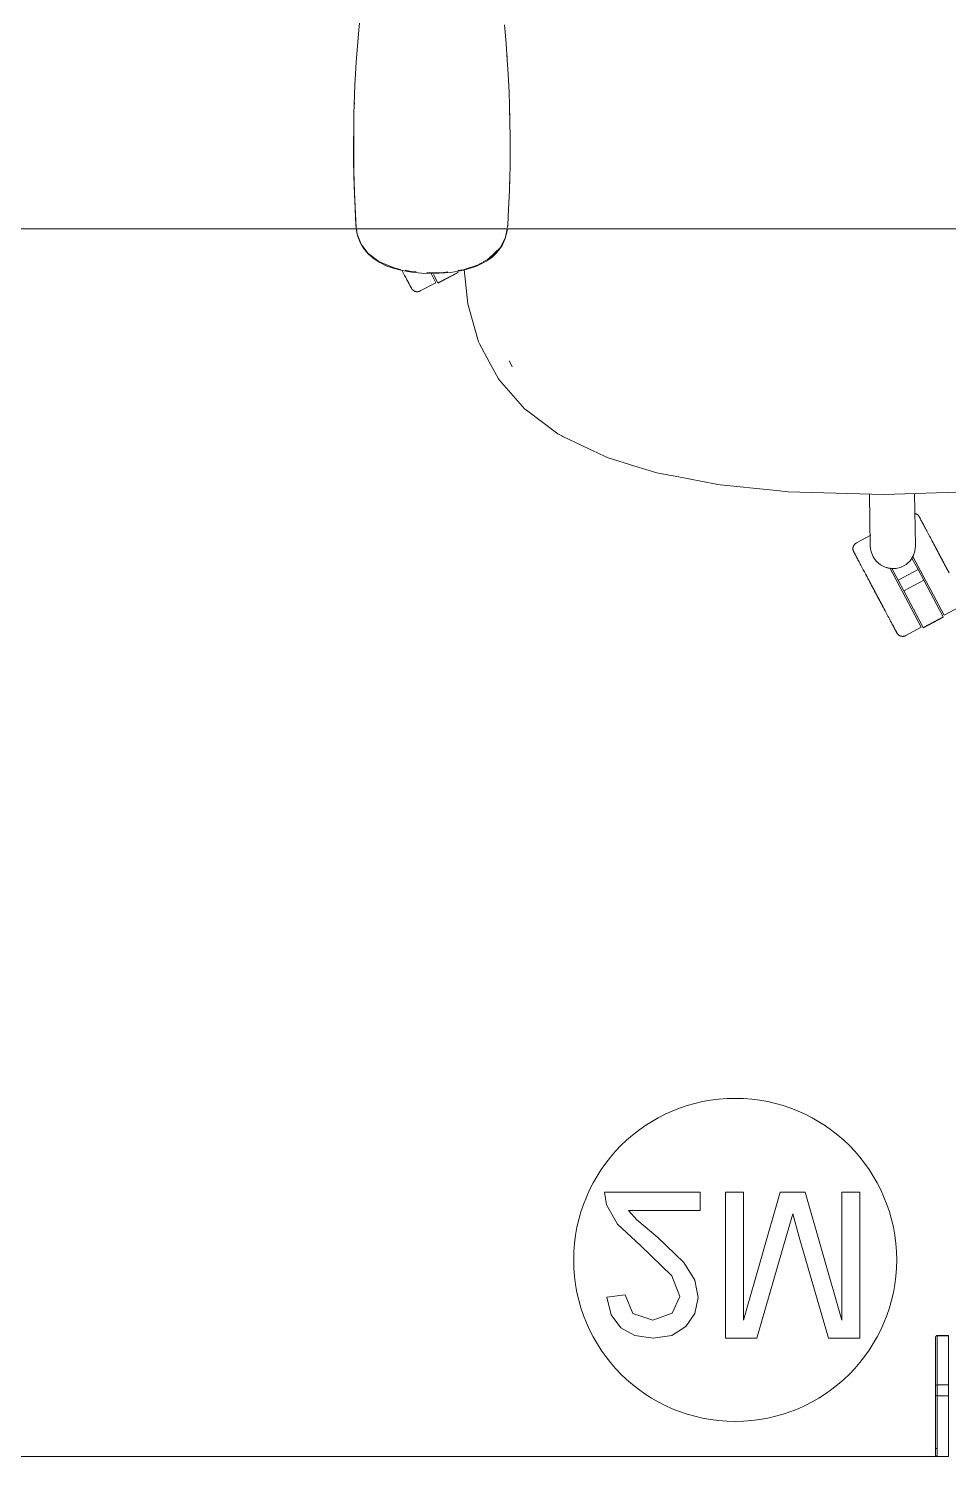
# Model space of a CAD drawing. Header units: millimetres. Extents: x 155927 to 317870, y -36033 to 97293.
# Drawn here: x 157394 to 157964, y 20726 to 21610 of the extents above; entities that cross this region are included whole.
import ezdxf

# ---------------------------------------------------------------- set-up
doc = ezdxf.new("R2010")
doc.units = ezdxf.units.MM
doc.header["$MEASUREMENT"] = 0
doc.layers.add('G-IMPT', color=8, linetype='CONTINUOUS', lineweight=9)
doc.layers.add('I-FURN', color=8, linetype='CONTINUOUS', lineweight=9)

msp = doc.modelspace()

# ---------------------------------------------------------------- linework, layer by layer
at = {"layer": 'G-IMPT'}
for p, q in [((157597.26, 21593.94), (157598.5, 21608.99)), ((157598.5, 21608.99), (157598.85, 21613.12)), ((157688.68, 21611.92), (157689.66, 21600.52)), ((157597.91, 21602.12), (157598.08, 21603.8)), ((157690.39, 21590.23), (157689.66, 21600.52)), ((157596.93, 21588.85), (157596.12, 21574.71)), ((157597.26, 21593.94), (157596.93, 21588.85)), ((157690.25, 21592.27), (157690.12, 21593.69)), ((157690.25, 21592.27), (157690.34, 21590.37)), ((157690.39, 21590.23), (157690.95, 21581.36)), ((157691.49, 21570.05), (157690.95, 21581.36)), ((157595.87, 21568.68), (157596.12, 21574.71)), ((157595.87, 21568.68), (157595.48, 21556.93)), ((157595.73, 21563.8), (157595.62, 21561.86)), ((157691.49, 21570.05), (157691.79, 21562.17)), ((157692.08, 21549.87), (157691.79, 21562.17)), ((157595.31, 21548.51), (157595.48, 21556.93)), ((157595.62, 21561.86), (157595.6, 21560.37)), ((157691.87, 21558.3), (157691.94, 21556.65)), ((157691.94, 21556.65), (157691.94, 21554.57)), ((157595.31, 21548.51), (157595.22, 21537.71)), ((157595.31, 21548.51), (157595.27, 21528.32)), ((157595.31, 21548.51), (157595.43, 21518.49)), ((157692.08, 21549.87), (157692.15, 21544.4)), ((157692.16, 21529.68), (157692.15, 21544.4)), ((157595.43, 21518.49), (157595.22, 21537.71)), ((157595.27, 21528.32), (157595.43, 21518.49)), ((157595.27, 21528.32), (157595.77, 21506.93)), ((157595.27, 21528.32), (157595.73, 21508.14)), ((157595.31, 21528.32), (157595.29, 21526.29)), ((157692.11, 21525.17), (157692.16, 21529.68)), ((157595.29, 21526.29), (157595.37, 21524.08)), ((157595.43, 21518.49), (157595.77, 21506.93)), ((157692.11, 21525.17), (157691.73, 21509.5)), ((157691.93, 21518.45), (157691.93, 21516.23)), ((157691.73, 21509.5), (157691.61, 21505.96)), ((157691.81, 21513.55), (157691.93, 21516.23)), ((157595.77, 21506.93), (157595.73, 21508.14)), ((157595.73, 21508.14), (157596.82, 21486.35)), ((157595.73, 21508.14), (157596.71, 21487.96)), ((157595.77, 21506.93), (157596.82, 21486.35)), ((157690.99, 21493.4), (157691.61, 21505.96)), ((157690.99, 21493.4), (157690.71, 21487.73)), ((157596.82, 21486.35), (157596.71, 21487.96)), ((157596.82, 21486.35), (157597.07, 21484.7)), ((157597.54, 21482.49), (157597.06, 21485.66)), ((157597.52, 21482.31), (157597.07, 21484.7)), ((157597.54, 21482.49), (157599.95, 21476.29)), ((157690.21, 21483.72), (157689.14, 21479.77)), ((157689.34, 21480.61), (157690.28, 21485.66)), ((157690.45, 21485.66), (157690.21, 21483.72)), ((157690.43, 21486.48), (157690.71, 21487.96)), ((157690.71, 21487.73), (157690.55, 21486.48)), ((157597.52, 21482.31), (157597.88, 21480.96)), ((157599.28, 21477.32), (157597.88, 21480.96)), ((157599.28, 21477.32), (157601.24, 21473.89)), ((157599.95, 21476.29), (157604.11, 21470.67)), ((157601.24, 21473.89), (157604.31, 21470.15)), ((157678.74, 21467.21), (157686.13, 21474.12)), ((157680.83, 21468.41), (157686.13, 21474.12)), ((157686.13, 21474.12), (157683.9, 21471.7)), ((157687.15, 21475.45), (157684.95, 21472.23)), ((157687.23, 21476.35), (157686.13, 21474.12)), ((157687.15, 21475.45), (157689.14, 21479.77)), ((157687.23, 21476.35), (157689.34, 21480.61)), ((157604.11, 21470.67), (157610.9, 21465.45)), ((157607.35, 21467.48), (157604.31, 21470.15)), ((157611.4, 21464.83), (157607.35, 21467.48)), ((157610.9, 21465.45), (157615.3, 21463.61)), ((157611.4, 21464.83), (157615.47, 21462.84)), ((157671.3, 21462.58), (157675.94, 21464.79)), ((157672.52, 21463.44), (157674.98, 21464.91)), ((157675.44, 21465.19), (157676.88, 21466.05)), ((157675.94, 21464.79), (157677.32, 21465.59)), ((157680.77, 21468.04), (157677.32, 21465.59)), ((157677.67, 21466.52), (157680.83, 21468.41)), ((157678.74, 21467.21), (157680.21, 21468.49)), ((157680.36, 21468.63), (157683.9, 21471.7)), ((157683.82, 21470.9), (157680.77, 21468.04)), ((157683.82, 21470.9), (157684.95, 21472.23)), ((157620.92, 21461.28), (157615.3, 21463.61)), ((157619.81, 21461.26), (157615.47, 21462.84)), ((157619.81, 21461.26), (157625.29, 21459.83)), ((157620.92, 21461.28), (157624.38, 21460.57)), ((157631.22, 21458.83), (157625.29, 21459.83)), ((157627.13, 21460.01), (157630.88, 21459.24)), ((157630.88, 21459.24), (157634.09, 21459.05)), ((157631.22, 21458.83), (157637.37, 21458.26)), ((157643.71, 21458.08), (157637.37, 21458.26)), ((157640.6, 21458.65), (157643.71, 21458.46)), ((157650.87, 21458.69), (157643.71, 21458.46)), ((157648.21, 21458.17), (157643.71, 21458.08)), ((157648.21, 21458.17), (157655.53, 21458.75)), ((157650.87, 21458.69), (157653.65, 21459.08)), ((157662.29, 21459.86), (157655.53, 21458.75)), ((157659.84, 21459.95), (157663.13, 21460.41)), ((157666.22, 21460.84), (157662.29, 21459.86)), ((157663.13, 21460.41), (157672.52, 21463.44)), ((157663.64, 21460.53), (157666.05, 21439.26)), ((157666.22, 21460.84), (157671.3, 21462.58)), ((157666.69, 21437), (157666.05, 21439.26)), ((157666.69, 21437), (157672.69, 21415.65)), ((157672.69, 21415.65), (157673.29, 21414.54)), ((157673.29, 21414.54), (157679.3, 21403.3)), ((157679.3, 21403.3), (157684.88, 21392.86)), ((157692.32, 21402.46), (157691.54, 21404.06)), ((157693.5, 21400.17), (157691.54, 21404.06)), ((157693.5, 21400.17), (157692.32, 21402.46)), ((157685.47, 21392.2), (157684.88, 21392.86)), ((157698.49, 21377.41), (157685.47, 21392.2)), ((157698.49, 21377.41), (157701.36, 21374.15)), ((157702.33, 21373.43), (157701.36, 21374.15)), ((157721.82, 21358.86), (157702.33, 21373.43)), ((157721.82, 21358.86), (157722.6, 21358.4)), ((157722.6, 21358.4), (157724.17, 21357.46)), ((157724.88, 21357.03), (157724.17, 21357.46)), ((157724.88, 21357.03), (157744.52, 21347.77)), ((157744.52, 21347.77), (157745.44, 21347.34)), ((157752.2, 21344.15), (157745.44, 21347.34)), ((157752.2, 21344.15), (157769.48, 21338.82)), ((157769.48, 21338.82), (157783.08, 21334.63)), ((157783.08, 21334.63), (157790.69, 21333.17)), ((157794.35, 21332.47), (157790.69, 21333.17)), ((157794.35, 21332.47), (157819.73, 21327.6)), ((157820.19, 21327.51), (157819.73, 21327.6)), ((157820.19, 21327.51), (157857.18, 21323.69)), ((157857.18, 21323.69), (157864.25, 21322.96)), ((157871.51, 21322.74), (157864.25, 21322.96)), ((157923.67, 21321.12), (157871.51, 21322.74)), ((157975.86, 21322.82), (157923.67, 21321.12))]:
    msp.add_line(p, q, dxfattribs=at)
at = {"layer": 'I-FURN'}
for p, q in [((158479.25, 21485.66), (156879.25, 21485.66)), ((156879.25, 21485.66), (158479.25, 21485.66)), ((157625.17, 21460.05), (157625.61, 21459.22)), ((157625.61, 21459.22), (157626.03, 21458.42)), ((157626.03, 21458.42), (157626.45, 21457.65)), ((157626.45, 21457.65), (157626.84, 21456.9)), ((157626.84, 21456.9), (157627.23, 21456.18)), ((157627.23, 21456.18), (157627.6, 21455.48)), ((157646.24, 21452.36), (157643.25, 21457.99)), ((157647.47, 21452.18), (157644.66, 21457.47)), ((157659.84, 21458.75), (157647.47, 21452.18)), ((157647.57, 21452.01), (157659.93, 21458.58)), ((157659.79, 21458.85), (157659.84, 21458.75)), ((157627.6, 21455.48), (157627.95, 21454.82)), ((157627.95, 21454.82), (157628.29, 21454.18)), ((157628.29, 21454.18), (157628.61, 21453.58)), ((157628.77, 21453.27), (157628.46, 21453.86)), ((157628.61, 21453.58), (157628.91, 21453.01)), ((157629.07, 21452.72), (157628.77, 21453.27)), ((157628.91, 21453.01), (157629.19, 21452.48)), ((157629.34, 21452.2), (157629.07, 21452.72)), ((157629.19, 21452.48), (157629.46, 21451.98)), ((157629.6, 21451.72), (157629.34, 21452.2)), ((157629.46, 21451.98), (157629.71, 21451.51)), ((157629.83, 21451.27), (157629.6, 21451.72)), ((157629.71, 21451.51), (157629.94, 21451.08)), ((157630.05, 21450.86), (157629.83, 21451.27)), ((157629.94, 21451.08), (157630.15, 21450.69)), ((157630.25, 21450.49), (157630.05, 21450.86)), ((157630.15, 21450.69), (157630.34, 21450.33)), ((157630.43, 21450.16), (157630.25, 21450.49)), ((157630.34, 21450.33), (157630.5, 21450.02)), ((157630.59, 21449.86), (157630.43, 21450.16)), ((157630.5, 21450.02), (157630.65, 21449.74)), ((157630.72, 21449.6), (157630.59, 21449.86)), ((157630.65, 21449.74), (157630.78, 21449.5)), ((157630.84, 21449.38), (157630.72, 21449.6)), ((157630.78, 21449.5), (157630.89, 21449.29)), ((157630.94, 21449.2), (157630.84, 21449.38)), ((157630.89, 21449.29), (157630.97, 21449.13)), ((157631.01, 21449.06), (157630.94, 21449.2)), ((157630.97, 21449.13), (157631.04, 21449.01)), ((157631.06, 21448.96), (157631.01, 21449.06)), ((157631.04, 21449.01), (157631.08, 21448.93)), ((157631.1, 21448.9), (157631.06, 21448.96)), ((157631.08, 21448.93), (157631.1, 21448.89)), ((157631.11, 21448.88), (157631.1, 21448.9)), ((157631.1, 21448.89), (157631.11, 21448.88)), ((157631.13, 21448.84), (157631.11, 21448.88)), ((157631.21, 21448.7), (157631.13, 21448.84)), ((157631.29, 21448.57), (157631.21, 21448.7)), ((157631.38, 21448.43), (157631.29, 21448.57)), ((157631.48, 21448.3), (157631.38, 21448.43)), ((157631.58, 21448.18), (157631.48, 21448.3)), ((157631.69, 21448.06), (157631.58, 21448.18)), ((157631.8, 21447.94), (157631.69, 21448.06)), ((157631.92, 21447.83), (157631.8, 21447.94)), ((157632.04, 21447.72), (157631.92, 21447.83)), ((157632.16, 21447.62), (157632.04, 21447.72)), ((157632.29, 21447.52), (157632.16, 21447.62)), ((157632.42, 21447.43), (157632.29, 21447.52)), ((157632.56, 21447.34), (157632.42, 21447.43)), ((157632.69, 21447.26), (157632.56, 21447.34)), ((157632.84, 21447.18), (157632.69, 21447.26)), ((157632.98, 21447.11), (157632.84, 21447.18)), ((157633.13, 21447.05), (157632.98, 21447.11)), ((157633.28, 21446.99), (157633.13, 21447.05)), ((157636.12, 21447.01), (157635.97, 21446.96)), ((157636.27, 21447.07), (157636.12, 21447.01)), ((157636.41, 21447.14), (157636.27, 21447.07)), ((157636.56, 21447.21), (157636.41, 21447.14)), ((157636.56, 21447.21), (157646.24, 21452.36)), ((157633.43, 21446.94), (157633.28, 21446.99)), ((157633.59, 21446.89), (157633.43, 21446.94)), ((157633.74, 21446.85), (157633.59, 21446.89)), ((157633.9, 21446.82), (157633.74, 21446.85)), ((157634.06, 21446.79), (157633.9, 21446.82)), ((157634.22, 21446.77), (157634.06, 21446.79)), ((157634.38, 21446.75), (157634.22, 21446.77)), ((157634.54, 21446.74), (157634.38, 21446.75)), ((157634.7, 21446.74), (157634.54, 21446.74)), ((157634.86, 21446.75), (157634.7, 21446.74)), ((157635.02, 21446.76), (157634.86, 21446.75)), ((157635.18, 21446.78), (157635.02, 21446.76)), ((157635.34, 21446.8), (157635.18, 21446.78)), ((157635.5, 21446.83), (157635.34, 21446.8)), ((157635.66, 21446.87), (157635.5, 21446.83)), ((157635.81, 21446.91), (157635.66, 21446.87)), ((157635.97, 21446.96), (157635.81, 21446.91)), ((157915.21, 21289.06), (157914.65, 21321.4)), ((157942.63, 21321.74), (157943.19, 21289.55)), ((157942.9, 21309.42), (157943.06, 21309.38)), ((157943.06, 21309.38), (157943.21, 21309.34)), ((157943.21, 21309.34), (157943.37, 21309.28)), ((157943.37, 21309.28), (157943.52, 21309.23)), ((157943.52, 21309.23), (157943.66, 21309.16)), ((157943.66, 21309.16), (157943.81, 21309.09)), ((157943.81, 21309.09), (157943.95, 21309.01)), ((157943.95, 21309.01), (157944.09, 21308.93)), ((157944.09, 21308.93), (157944.23, 21308.85)), ((157944.23, 21308.85), (157944.36, 21308.75)), ((157944.36, 21308.75), (157944.49, 21308.66)), ((157944.49, 21308.66), (157944.61, 21308.55)), ((157944.61, 21308.55), (157944.73, 21308.45)), ((157944.73, 21308.45), (157944.85, 21308.33)), ((157944.85, 21308.33), (157944.96, 21308.22)), ((157944.96, 21308.22), (157945.06, 21308.09)), ((157945.06, 21308.09), (157945.16, 21307.97)), ((157945.16, 21307.97), (157945.26, 21307.84)), ((157945.26, 21307.84), (157945.35, 21307.71)), ((157945.35, 21307.71), (157945.44, 21307.57)), ((157945.44, 21307.57), (157945.52, 21307.43)), ((157945.52, 21307.43), (157945.54, 21307.39)), ((157945.54, 21307.39), (157945.55, 21307.37)), ((157945.56, 21307.34), (157945.54, 21307.39)), ((157945.54, 21307.39), (157945.54, 21307.39)), ((157945.55, 21307.37), (157945.58, 21307.31)), ((157945.61, 21307.26), (157945.56, 21307.34)), ((157945.58, 21307.31), (157945.63, 21307.21)), ((157945.67, 21307.14), (157945.61, 21307.26)), ((157945.63, 21307.21), (157945.71, 21307.07)), ((157945.76, 21306.98), (157945.67, 21307.14)), ((157945.71, 21307.07), (157945.8, 21306.89)), ((157945.86, 21306.78), (157945.76, 21306.98)), ((157945.8, 21306.89), (157945.92, 21306.67)), ((157945.99, 21306.54), (157945.86, 21306.78)), ((157945.92, 21306.67), (157946.06, 21306.41)), ((157946.14, 21306.26), (157945.99, 21306.54)), ((157946.06, 21306.41), (157946.22, 21306.12)), ((157946.31, 21305.94), (157946.14, 21306.26)), ((157946.22, 21306.12), (157946.39, 21305.78)), ((157946.5, 21305.58), (157946.31, 21305.94)), ((157946.39, 21305.78), (157946.59, 21305.41)), ((157946.71, 21305.19), (157946.5, 21305.58)), ((157946.59, 21305.41), (157946.81, 21305)), ((157946.94, 21304.76), (157946.71, 21305.19)), ((157946.81, 21305), (157947.05, 21304.55)), ((157947.18, 21304.3), (157946.94, 21304.76)), ((157947.05, 21304.55), (157947.3, 21304.07)), ((157947.45, 21303.79), (157947.18, 21304.3)), ((157947.3, 21304.07), (157947.58, 21303.55)), ((157947.73, 21303.26), (157947.45, 21303.79)), ((157947.58, 21303.55), (157947.87, 21303)), ((157948.04, 21302.69), (157947.73, 21303.26)), ((157947.87, 21303), (157948.18, 21302.42)), ((157948.36, 21302.09), (157948.04, 21302.69)), ((157948.69, 21301.45), (157948.36, 21302.09)), ((157949.05, 21300.79), (157948.69, 21301.45)), ((157949.42, 21300.1), (157949.05, 21300.79)), ((157949.8, 21299.37), (157949.42, 21300.1)), ((157950.2, 21298.62), (157949.8, 21299.37)), ((157950.61, 21297.85), (157950.2, 21298.62)), ((157951.04, 21297.05), (157950.61, 21297.85)), ((157951.48, 21296.22), (157951.04, 21297.05)), ((157904.45, 21287.81), (157904.46, 21287.98)), ((157904.46, 21287.98), (157904.47, 21288.14)), ((157904.47, 21288.14), (157904.5, 21288.3)), ((157904.5, 21288.3), (157904.52, 21288.45)), ((157904.52, 21288.45), (157904.56, 21288.61)), ((157904.56, 21288.61), (157904.6, 21288.77)), ((157904.6, 21288.77), (157904.64, 21288.92)), ((157904.64, 21288.92), (157904.7, 21289.08)), ((157904.7, 21289.08), (157904.75, 21289.23)), ((157904.75, 21289.23), (157904.82, 21289.37)), ((157904.82, 21289.37), (157904.89, 21289.52)), ((157904.89, 21289.52), (157904.97, 21289.66)), ((157904.97, 21289.66), (157905.05, 21289.8)), ((157905.05, 21289.8), (157905.13, 21289.93)), ((157905.13, 21289.93), (157905.23, 21290.07)), ((157905.23, 21290.07), (157905.32, 21290.2)), ((157905.32, 21290.2), (157905.43, 21290.32)), ((157905.43, 21290.32), (157905.53, 21290.44)), ((157905.53, 21290.44), (157905.65, 21290.55)), ((157905.65, 21290.55), (157905.76, 21290.67)), ((157905.76, 21290.67), (157905.89, 21290.77)), ((157905.89, 21290.77), (157906.01, 21290.87)), ((157906.01, 21290.87), (157906.14, 21290.97)), ((157906.14, 21290.97), (157906.27, 21291.06)), ((157906.27, 21291.06), (157906.41, 21291.15)), ((157906.41, 21291.15), (157906.55, 21291.23)), ((157906.55, 21291.23), (157906.59, 21291.25)), ((157915.43, 21295.95), (157906.59, 21291.25)), ((157915.68, 21285.72), (157915.21, 21289.06)), ((157943.19, 21289.55), (157942.85, 21286.19)), ((157951.93, 21295.38), (157951.48, 21296.22)), ((157952.39, 21294.51), (157951.93, 21295.38)), ((157952.86, 21293.62), (157952.39, 21294.51)), ((157953.34, 21292.72), (157952.86, 21293.62)), ((157953.08, 21293.21), (157953.57, 21292.29)), ((157953.83, 21291.79), (157953.34, 21292.72)), ((157953.57, 21292.29), (157954.06, 21291.36)), ((157954.33, 21290.86), (157953.83, 21291.79)), ((157954.06, 21291.36), (157954.56, 21290.42)), ((157954.84, 21289.9), (157954.33, 21290.86)), ((157954.56, 21290.42), (157955.07, 21289.46)), ((157955.35, 21288.94), (157954.84, 21289.9)), ((157955.07, 21289.46), (157955.59, 21288.49)), ((157955.87, 21287.97), (157955.35, 21288.94)), ((157955.59, 21288.49), (157956.11, 21287.51)), ((157956.39, 21286.98), (157955.87, 21287.97)), ((157904.45, 21287.65), (157904.45, 21287.81)), ((157904.45, 21287.49), (157904.45, 21287.65)), ((157904.47, 21287.33), (157904.45, 21287.49)), ((157904.48, 21287.17), (157904.47, 21287.33)), ((157904.51, 21287.01), (157904.48, 21287.17)), ((157904.54, 21286.85), (157904.51, 21287.01)), ((157904.57, 21286.7), (157904.54, 21286.85)), ((157904.62, 21286.54), (157904.57, 21286.7)), ((157904.67, 21286.39), (157904.62, 21286.54)), ((157904.72, 21286.24), (157904.67, 21286.39)), ((157904.78, 21286.09), (157904.72, 21286.24)), ((157904.85, 21285.94), (157904.78, 21286.09)), ((157904.92, 21285.8), (157904.85, 21285.94)), ((157904.92, 21285.79), (157904.92, 21285.8)), ((157904.92, 21285.8), (157904.93, 21285.78)), ((157904.95, 21285.75), (157904.92, 21285.79)), ((157904.93, 21285.78), (157904.96, 21285.72)), ((157904.99, 21285.67), (157904.95, 21285.75)), ((157904.96, 21285.72), (157905.02, 21285.62)), ((157905.06, 21285.54), (157904.99, 21285.67)), ((157905.02, 21285.62), (157905.09, 21285.48)), ((157905.14, 21285.38), (157905.06, 21285.54)), ((157905.09, 21285.48), (157905.19, 21285.3)), ((157905.25, 21285.18), (157905.14, 21285.38)), ((157905.19, 21285.3), (157905.3, 21285.08)), ((157905.38, 21284.94), (157905.25, 21285.18)), ((157905.3, 21285.08), (157905.44, 21284.82)), ((157905.52, 21284.66), (157905.38, 21284.94)), ((157905.44, 21284.82), (157905.6, 21284.52)), ((157905.69, 21284.34), (157905.52, 21284.66)), ((157905.6, 21284.52), (157905.78, 21284.18)), ((157905.88, 21283.99), (157905.69, 21284.34)), ((157905.78, 21284.18), (157905.98, 21283.81)), ((157906.09, 21283.6), (157905.88, 21283.99)), ((157905.98, 21283.81), (157906.19, 21283.4)), ((157906.32, 21283.17), (157906.09, 21283.6)), ((157906.19, 21283.4), (157906.43, 21282.96)), ((157906.57, 21282.7), (157906.32, 21283.17)), ((157906.43, 21282.96), (157906.69, 21282.47)), ((157906.83, 21282.2), (157906.57, 21282.7)), ((157906.69, 21282.47), (157906.96, 21281.96)), ((157907.12, 21281.66), (157906.83, 21282.2)), ((157906.96, 21281.96), (157907.26, 21281.41)), ((157907.42, 21281.09), (157907.12, 21281.66)), ((157907.26, 21281.41), (157907.57, 21280.82)), ((157907.57, 21280.82), (157907.89, 21280.21)), ((157907.89, 21280.21), (157908.24, 21279.56)), ((157908.24, 21279.56), (157908.6, 21278.88)), ((157916.93, 21282.58), (157915.68, 21285.72)), ((157918.89, 21279.84), (157916.93, 21282.58)), ((157921.46, 21277.65), (157918.89, 21279.84)), ((157939.84, 21280.21), (157937.35, 21277.93)), ((157941.7, 21283.02), (157939.84, 21280.21)), ((157940.98, 21281.89), (157944.78, 21274.74)), ((157960.92, 21246.52), (157941.38, 21283.27)), ((157942.85, 21286.19), (157941.7, 21283.02)), ((157956.11, 21287.51), (157956.63, 21286.53)), ((157956.92, 21285.99), (157956.39, 21286.98)), ((157956.63, 21286.53), (157957.16, 21285.53)), ((157957.45, 21284.99), (157956.92, 21285.99)), ((157957.16, 21285.53), (157957.69, 21284.53)), ((157957.98, 21283.99), (157957.45, 21284.99)), ((157957.69, 21284.53), (157958.22, 21283.53)), ((157958.51, 21282.99), (157957.98, 21283.99)), ((157958.22, 21283.53), (157958.76, 21282.53)), ((157959.05, 21281.98), (157958.51, 21282.99)), ((157958.76, 21282.53), (157959.29, 21281.52)), ((157959.58, 21280.98), (157959.05, 21281.98)), ((157959.29, 21281.52), (157959.83, 21280.52)), ((157960.11, 21279.98), (157959.58, 21280.98)), ((157959.83, 21280.52), (157960.36, 21279.52)), ((157960.65, 21278.98), (157960.11, 21279.98)), ((157960.36, 21279.52), (157960.89, 21278.52)), ((157908.6, 21278.88), (157908.98, 21278.17)), ((157908.98, 21278.17), (157909.37, 21277.44)), ((157909.37, 21277.44), (157909.77, 21276.68)), ((157909.77, 21276.68), (157910.19, 21275.89)), ((157910.19, 21275.89), (157910.62, 21275.08)), ((157910.62, 21275.08), (157911.07, 21274.24)), ((157911.31, 21273.78), (157910.86, 21274.63)), ((157911.07, 21274.24), (157911.52, 21273.38)), ((157911.77, 21272.91), (157911.31, 21273.78)), ((157911.52, 21273.38), (157911.99, 21272.51)), ((157912.24, 21272.03), (157911.77, 21272.91)), ((157911.99, 21272.51), (157912.46, 21271.61)), ((157912.73, 21271.12), (157912.24, 21272.03)), ((157912.46, 21271.61), (157912.95, 21270.7)), ((157913.22, 21270.2), (157912.73, 21271.12)), ((157912.95, 21270.7), (157913.44, 21269.77)), ((157924.47, 21276.13), (157921.46, 21277.65)), ((157927.76, 21275.38), (157924.47, 21276.13)), ((157946.79, 21239.01), (157927.27, 21275.72)), ((157931.13, 21275.44), (157927.76, 21275.38)), ((157932.41, 21268.17), (157928.62, 21275.32)), ((157934.39, 21276.31), (157931.13, 21275.44)), ((157944.78, 21274.74), (157932.41, 21268.17)), ((157937.35, 21277.93), (157934.39, 21276.31)), ((157944.78, 21274.74), (157948.31, 21268.1)), ((157961.17, 21277.98), (157960.65, 21278.98)), ((157960.89, 21278.52), (157961.42, 21277.53)), ((157961.7, 21276.99), (157961.17, 21277.98)), ((157961.42, 21277.53), (157961.94, 21276.54)), ((157962.22, 21276.02), (157961.7, 21276.99)), ((157961.94, 21276.54), (157962.46, 21275.57)), ((157962.74, 21275.05), (157962.22, 21276.02)), ((157962.46, 21275.57), (157962.97, 21274.61)), ((157963.24, 21274.09), (157962.74, 21275.05)), ((157962.97, 21274.61), (157963.48, 21273.65)), ((157963.75, 21273.15), (157963.24, 21274.09)), ((157963.48, 21273.65), (157963.97, 21272.72)), ((157913.71, 21269.26), (157913.22, 21270.2)), ((157913.44, 21269.77), (157913.95, 21268.82)), ((157914.22, 21268.31), (157913.71, 21269.26)), ((157913.95, 21268.82), (157914.46, 21267.87)), ((157914.73, 21267.34), (157914.22, 21268.31)), ((157914.46, 21267.87), (157914.97, 21266.9)), ((157915.25, 21266.37), (157914.73, 21267.34)), ((157914.97, 21266.9), (157915.49, 21265.92)), ((157915.77, 21265.39), (157915.25, 21266.37)), ((157915.49, 21265.92), (157916.02, 21264.93)), ((157916.3, 21264.4), (157915.77, 21265.39)), ((157916.02, 21264.93), (157916.54, 21263.94)), ((157916.83, 21263.4), (157916.3, 21264.4)), ((157916.54, 21263.94), (157917.08, 21262.94)), ((157917.36, 21262.4), (157916.83, 21263.4)), ((157917.08, 21262.94), (157917.61, 21261.94)), ((157917.9, 21261.39), (157917.36, 21262.4)), ((157917.61, 21261.94), (157918.14, 21260.93)), ((157918.43, 21260.39), (157917.9, 21261.39)), ((157935.95, 21261.53), (157932.41, 21268.17)), ((157948.31, 21268.1), (157935.95, 21261.53)), ((157948.02, 21238.82), (157935.95, 21261.53)), ((157948.31, 21268.1), (157960.38, 21245.39)), ((157918.14, 21260.93), (157918.68, 21259.92)), ((157918.97, 21259.38), (157918.43, 21260.39)), ((157918.68, 21259.92), (157919.21, 21258.92)), ((157919.5, 21258.38), (157918.97, 21259.38)), ((157919.21, 21258.92), (157919.74, 21257.92)), ((157920.03, 21257.38), (157919.5, 21258.38)), ((157919.74, 21257.92), (157920.27, 21256.92)), ((157920.56, 21256.39), (157920.03, 21257.38)), ((157920.27, 21256.92), (157920.8, 21255.93)), ((157921.08, 21255.4), (157920.56, 21256.39)), ((157920.8, 21255.93), (157921.32, 21254.95)), ((157921.6, 21254.42), (157921.08, 21255.4)), ((157921.32, 21254.95), (157921.84, 21253.97)), ((157922.12, 21253.45), (157921.6, 21254.42)), ((157921.84, 21253.97), (157922.35, 21253.01)), ((157922.63, 21252.49), (157922.12, 21253.45)), ((157922.35, 21253.01), (157922.86, 21252.06)), ((157923.13, 21251.55), (157922.63, 21252.49)), ((157922.86, 21252.06), (157923.36, 21251.12)), ((157923.62, 21250.62), (157923.13, 21251.55)), ((157923.36, 21251.12), (157923.85, 21250.2)), ((157924.11, 21249.71), (157923.62, 21250.62)), ((157923.85, 21250.2), (157924.33, 21249.29)), ((157924.33, 21249.29), (157924.8, 21248.41)), ((157924.8, 21248.41), (157925.26, 21247.54)), ((157925.26, 21247.54), (157925.71, 21246.69)), ((157925.71, 21246.69), (157926.15, 21245.87)), ((157926.15, 21245.87), (157926.58, 21245.06)), ((157926.58, 21245.06), (157926.99, 21244.29)), ((157926.99, 21244.29), (157927.39, 21243.54)), ((157960.38, 21245.39), (157948.02, 21238.82)), ((157948.11, 21238.65), (157960.47, 21245.22)), ((157960.92, 21246.52), (157970.6, 21251.67)), ((157927.39, 21243.54), (157927.77, 21242.82)), ((157927.77, 21242.82), (157928.14, 21242.12)), ((157928.14, 21242.12), (157928.5, 21241.46)), ((157928.5, 21241.46), (157928.83, 21240.83)), ((157928.83, 21240.83), (157929.15, 21240.22)), ((157929.32, 21239.91), (157929.01, 21240.5)), ((157929.15, 21240.22), (157929.46, 21239.65)), ((157929.61, 21239.36), (157929.32, 21239.91)), ((157929.46, 21239.65), (157929.74, 21239.12)), ((157929.89, 21238.84), (157929.61, 21239.36)), ((157929.74, 21239.12), (157930.01, 21238.62)), ((157930.14, 21238.36), (157929.89, 21238.84)), ((157930.01, 21238.62), (157930.25, 21238.15)), ((157930.38, 21237.92), (157930.14, 21238.36)), ((157930.25, 21238.15), (157930.48, 21237.72)), ((157930.6, 21237.51), (157930.38, 21237.92)), ((157930.48, 21237.72), (157930.69, 21237.33)), ((157930.8, 21237.13), (157930.6, 21237.51)), ((157930.69, 21237.33), (157930.88, 21236.97)), ((157930.97, 21236.8), (157930.8, 21237.13)), ((157930.88, 21236.97), (157931.05, 21236.66)), ((157931.13, 21236.5), (157930.97, 21236.8)), ((157931.05, 21236.66), (157931.2, 21236.38)), ((157931.27, 21236.24), (157931.13, 21236.5)), ((157931.2, 21236.38), (157931.33, 21236.14)), ((157931.39, 21236.02), (157931.27, 21236.24)), ((157931.33, 21236.14), (157931.43, 21235.94)), ((157931.48, 21235.84), (157931.39, 21236.02)), ((157931.43, 21235.94), (157931.52, 21235.77)), ((157931.56, 21235.7), (157931.48, 21235.84)), ((157931.52, 21235.77), (157931.58, 21235.65)), ((157931.61, 21235.6), (157931.56, 21235.7)), ((157931.58, 21235.65), (157931.63, 21235.57)), ((157931.64, 21235.54), (157931.61, 21235.6)), ((157931.63, 21235.57), (157931.65, 21235.53)), ((157931.65, 21235.52), (157931.64, 21235.54)), ((157931.65, 21235.53), (157931.65, 21235.52)), ((157931.67, 21235.48), (157931.65, 21235.52)), ((157931.75, 21235.34), (157931.67, 21235.48)), ((157931.84, 21235.21), (157931.75, 21235.34)), ((157931.93, 21235.07), (157931.84, 21235.21)), ((157932.03, 21234.94), (157931.93, 21235.07)), ((157932.13, 21234.82), (157932.03, 21234.94)), ((157937.1, 21233.86), (157946.79, 21239.01)), ((157932.23, 21234.7), (157932.13, 21234.82)), ((157932.34, 21234.58), (157932.23, 21234.7)), ((157932.46, 21234.47), (157932.34, 21234.58)), ((157932.58, 21234.36), (157932.46, 21234.47)), ((157932.7, 21234.26), (157932.58, 21234.36)), ((157932.83, 21234.16), (157932.7, 21234.26)), ((157932.96, 21234.07), (157932.83, 21234.16)), ((157933.1, 21233.98), (157932.96, 21234.07)), ((157933.24, 21233.9), (157933.1, 21233.98)), ((157933.38, 21233.82), (157933.24, 21233.9)), ((157933.53, 21233.75), (157933.38, 21233.82)), ((157933.67, 21233.69), (157933.53, 21233.75)), ((157933.82, 21233.63), (157933.67, 21233.69)), ((157933.98, 21233.58), (157933.82, 21233.63)), ((157934.13, 21233.53), (157933.98, 21233.58)), ((157934.29, 21233.49), (157934.13, 21233.53)), ((157934.45, 21233.46), (157934.29, 21233.49)), ((157934.6, 21233.43), (157934.45, 21233.46)), ((157934.76, 21233.41), (157934.6, 21233.43)), ((157934.92, 21233.39), (157934.76, 21233.41)), ((157935.09, 21233.39), (157934.92, 21233.39)), ((157935.25, 21233.38), (157935.09, 21233.39)), ((157935.41, 21233.39), (157935.25, 21233.38)), ((157935.57, 21233.4), (157935.41, 21233.39)), ((157935.73, 21233.42), (157935.57, 21233.4)), ((157935.89, 21233.44), (157935.73, 21233.42)), ((157936.05, 21233.47), (157935.89, 21233.44)), ((157936.2, 21233.51), (157936.05, 21233.47)), ((157936.36, 21233.55), (157936.2, 21233.51)), ((157936.51, 21233.6), (157936.36, 21233.55)), ((157936.66, 21233.65), (157936.51, 21233.6)), ((157936.81, 21233.72), (157936.66, 21233.65)), ((157936.96, 21233.78), (157936.81, 21233.72)), ((157937.1, 21233.86), (157936.96, 21233.78)), ((157809.92, 20889.22), (157750.59, 20889.22)), ((157750.59, 20889.22), (157751.81, 20881.43)), ((157751.81, 20881.43), (157758.67, 20869.43)), ((157809.92, 20877.92), (157809.92, 20889.22)), ((157825.46, 20889.22), (157825.46, 20798.81)), ((157836.77, 20889.22), (157825.46, 20889.22)), ((157859.48, 20889.22), (157836.77, 20810.11)), ((157836.77, 20810.11), (157836.77, 20889.22)), ((157874.8, 20889.22), (157859.48, 20889.22)), ((157897.51, 20810.11), (157874.8, 20889.22)), ((157908.81, 20889.22), (157897.51, 20889.22)), ((157897.51, 20889.22), (157897.51, 20810.11)), ((157908.81, 20798.81), (157908.81, 20889.22)), ((157770.63, 20872.17), (157765.54, 20877.92)), ((157765.54, 20877.92), (157809.92, 20877.92)), ((157863.41, 20862.53), (157867.14, 20875.84)), ((157867.14, 20875.84), (157871.18, 20861.43)), ((157758.67, 20869.43), (157772.82, 20856.33)), ((157783.64, 20861.3), (157770.63, 20872.17)), ((157772.82, 20856.33), (157792.33, 20837.5)), ((157799.83, 20845.81), (157783.64, 20861.3)), ((157844.91, 20798.81), (157863.41, 20862.53)), ((157871.18, 20861.43), (157889.37, 20798.81)), ((157792.33, 20837.5), (157797.21, 20824.7)), ((157806.5, 20834.73), (157799.83, 20845.81)), ((157808.51, 20824.02), (157806.5, 20834.73)), ((157763.31, 20825.65), (157752.01, 20824.24)), ((157752.01, 20824.24), (157754.75, 20813.3)), ((157768.06, 20814.24), (157763.31, 20825.65)), ((157797.21, 20824.7), (157792.61, 20814.34)), ((157806.65, 20814.16), (157808.51, 20824.02)), ((157754.75, 20813.3), (157760.67, 20805.32)), ((157780.59, 20810.11), (157768.06, 20814.24)), ((157792.61, 20814.34), (157780.59, 20810.11)), ((157801.06, 20806.05), (157806.65, 20814.16)), ((157760.67, 20805.32), (157769.47, 20800.44)), ((157792.28, 20800.62), (157801.06, 20806.05)), ((157769.47, 20800.44), (157780.83, 20798.81)), ((157780.83, 20798.81), (157792.28, 20800.62)), ((157825.46, 20798.81), (157844.91, 20798.81)), ((157889.37, 20798.81), (157908.81, 20798.81)), ((157955.55, 20799.49), (157955.55, 20769.21)), ((157955.55, 20799.49), (157955.55, 20769.21)), ((157955.78, 20800.12), (157955.8, 20800.15)), ((157963.55, 20800.49), (157956.55, 20800.49)), ((157956.55, 20800.31), (157956.55, 20800.49)), ((157963.55, 20800.49), (157956.55, 20800.49)), ((157963.55, 20800.49), (157956.55, 20800.49)), ((157956.55, 20770.03), (157956.55, 20800.31)), ((157956.55, 20800.31), (157963.55, 20800.31)), ((157963.55, 20800.31), (157963.55, 20800.49)), ((157963.55, 20770.03), (157963.55, 20800.31)), ((157955.55, 20730.65), (157955.55, 20769.21)), ((157955.55, 20769.21), (157955.55, 20763.68)), ((157956.55, 20763.11), (157956.55, 20770.03)), ((157956.55, 20770.03), (157963.55, 20770.03)), ((157963.55, 20763.11), (157963.55, 20770.03)), ((157955.55, 20763.68), (157955.55, 20726.66)), ((157956.55, 20725.66), (157956.55, 20763.11)), ((157956.55, 20763.11), (157963.55, 20763.11)), ((157963.55, 20725.66), (157963.55, 20763.11)), ((157124.25, 20725.66), (157956.55, 20725.66)), ((157956.55, 20725.66), (157124.25, 20725.66)), ((157956.55, 20730.65), (157955.55, 20730.65)), ((157955.55, 20726.66), (157955.55, 20730.65)), ((157955.55, 20726.66), (157955.55, 20726.65)), ((157956.55, 20725.66), (157963.55, 20725.66)), ((157956.55, 20725.65), (157963.55, 20725.65))]:
    msp.add_line(p, q, dxfattribs=at)
at = {"layer": 'I-FURN', "flags": 128}
for points in [[(157956.05, 20800.36), (157956.08, 20800.38), (157956.12, 20800.39), (157956.15, 20800.41), (157956.19, 20800.43), (157956.23, 20800.44), (157956.27, 20800.45), (157956.31, 20800.46), (157956.34, 20800.47), (157956.38, 20800.48), (157956.42, 20800.49), (157956.46, 20800.49), (157956.5, 20800.49), (157956.54, 20800.49), (157956.55, 20800.49)], [(157955.55, 20769.21), (157955.55, 20769.12), (157955.55, 20769.02), (157955.55, 20768.92), (157955.55, 20768.81), (157955.55, 20768.69), (157955.55, 20768.58), (157955.55, 20768.45), (157955.55, 20768.33), (157955.55, 20768.2), (157955.55, 20768.06), (157955.55, 20767.93), (157955.55, 20767.78), (157955.55, 20767.64), (157955.55, 20767.5), (157955.55, 20767.35), (157955.55, 20767.2), (157955.55, 20767.04), (157955.55, 20766.89), (157955.55, 20766.73), (157955.55, 20766.58), (157955.55, 20766.42), (157955.55, 20766.26), (157955.55, 20766.1), (157955.55, 20765.94), (157955.55, 20765.78), (157955.55, 20765.62), (157955.55, 20765.46), (157955.55, 20765.3), (157955.55, 20765.14), (157955.55, 20764.99), (157955.55, 20764.83), (157955.55, 20764.68), (157955.55, 20764.53), (157955.55, 20764.38), (157955.55, 20764.23), (157955.55, 20764.09), (157955.55, 20763.95), (157955.55, 20763.81), (157955.55, 20763.68)], [(157955.55, 20763.68), (157955.55, 20760.9), (157955.55, 20758.2), (157955.55, 20755.59), (157955.55, 20753.06), (157955.55, 20750.64), (157955.55, 20748.3), (157955.55, 20746.08), (157955.55, 20743.95), (157955.55, 20741.94), (157955.55, 20740.03), (157955.55, 20738.25), (157955.55, 20736.58), (157955.55, 20735.03), (157955.55, 20733.6), (157955.55, 20732.3), (157955.55, 20731.12), (157955.55, 20730.08), (157955.55, 20729.17), (157955.55, 20728.38), (157955.55, 20727.74), (157955.55, 20727.22), (157955.55, 20726.85), (157955.55, 20726.66)], [(157955.55, 20726.65), (157955.55, 20726.65), (157955.55, 20726.66), (157955.55, 20726.68), (157955.55, 20726.7), (157955.55, 20726.73), (157955.55, 20726.76), (157955.55, 20726.8), (157955.55, 20726.85), (157955.55, 20726.9), (157955.55, 20726.96), (157955.55, 20727.03), (157955.55, 20727.1), (157955.55, 20727.18), (157955.55, 20727.26), (157955.55, 20727.35), (157955.55, 20727.44), (157955.55, 20727.54), (157955.55, 20727.64), (157955.55, 20727.75), (157955.55, 20727.86), (157955.55, 20727.98), (157955.55, 20728.1), (157955.55, 20728.22), (157955.55, 20728.35), (157955.55, 20728.49), (157955.55, 20728.62), (157955.55, 20728.76), (157955.55, 20728.9), (157955.55, 20729.05), (157955.55, 20729.2), (157955.55, 20729.35), (157955.55, 20729.5), (157955.55, 20729.65), (157955.55, 20729.81), (157955.55, 20729.97), (157955.55, 20730.13), (157955.55, 20730.28), (157955.55, 20730.44), (157955.55, 20730.6), (157955.55, 20730.65)], [(157956.55, 20725.65), (157956.51, 20725.65), (157956.47, 20725.65), (157956.43, 20725.65), (157956.39, 20725.66), (157956.36, 20725.67), (157956.32, 20725.68), (157956.28, 20725.69), (157956.24, 20725.7), (157956.2, 20725.71), (157956.16, 20725.73), (157956.13, 20725.74), (157956.09, 20725.76), (157956.06, 20725.78), (157956.02, 20725.8), (157955.99, 20725.82), (157955.96, 20725.85), (157955.93, 20725.87), (157955.89, 20725.9), (157955.86, 20725.92), (157955.84, 20725.95), (157955.81, 20725.98), (157955.78, 20726.01), (157955.76, 20726.04), (157955.73, 20726.07), (157955.71, 20726.11), (157955.69, 20726.14), (157955.67, 20726.18), (157955.65, 20726.21), (157955.64, 20726.25), (157955.62, 20726.29), (157955.61, 20726.32), (157955.6, 20726.36), (157955.59, 20726.4), (157955.58, 20726.44), (157955.57, 20726.48), (157955.56, 20726.52), (157955.56, 20726.56), (157955.56, 20726.6), (157955.55, 20726.64), (157955.55, 20726.65)]]:
    msp.add_lwpolyline(points, dxfattribs=at)
at = {"layer": 'I-FURN'}
for centre, radius, start, end in [((157929.21, 21289.12), 13.81, 252.66397, 257.65266), ((157831.53, 20847.35), 100, 0, 180), ((157831.53, 20847.35), 100, 180, 0)]:
    msp.add_arc(centre, radius, start, end, dxfattribs=at)
for centre, ratio, start_param, end_param in [((157956.55, 20799.49), 0.819152, 4.712389, 6.283185), ((157956.55, 20769.21), 0.819152, 4.712389, 6.283185), ((157956.55, 20763.68), 0.56467, 0, 1.570796), ((157956.55, 20726.66), 0.998113, 0, 1.570796)]:
    msp.add_ellipse(centre, major_axis=(-1, 0), ratio=ratio, start_param=start_param, end_param=end_param, dxfattribs=at)
msp.add_open_spline([(157926.84, 21275.51), (157926.41, 21275.58), (157925.99, 21275.68), (157925.57, 21275.8)], degree=3, dxfattribs=at)

doc.saveas('drawing.dxf')
